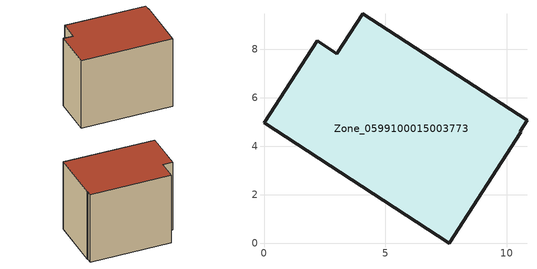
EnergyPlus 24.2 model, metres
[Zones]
Zone_0599100015003773
 floor ground (C_G): 2.19,8.34 3,7.81 4.07,9.46 10.82,5.06 10.54,4.62 10.58,4.57 7.62,0 0,4.96 z0.77
 wall outside (C_F): 3,7.81 2.19,8.34 0,4.96 7.62,0 10.58,4.57 10.54,4.62 10.82,5.06 4.07,9.46 3,7.81 z0.77:8.12
 roof outside (C_R): 10.82,5.06 4.07,9.46 3,7.81 2.19,8.34 0,4.96 7.62,0 10.58,4.57 10.54,4.62 z8.12
[BUILDING]
Pand.0599100015003773: North Axis=0; Terrain=City; Loads Convergence Tolerance Value=0.04; Temperature Convergence Tolerance Value=0.4; Solar Distribution=FullExterior; Maximum Number of Warmup Days=25; Minimum Number of Warmup Days=1
[Site:Location]
Rotterdam.The.Hague.AP_ZH_NLD Design_Conditions: Latitude=51.96; Longitude=4.45; Time Zone=1; Elevation=-4.5
[SITE:GROUNDTEMPERATURE:BUILDINGSURFACE]
18, 18, 18, 18, 18, 18, 18, 18, 18, 18, 18, 18
[MATERIAL] Thermal Absorptance=0.9; Solar Absorptance=0.7; Visible Absorptance=0.7
Name | Roughness | Thickness | Conductivity | Density | Specific Heat
G.TI.1965-1974 | MediumSmooth | 0.15 | 0.882353 | 540 | 1210
F.TI.1965-1974 | Rough | 0.3 | 0.697674 | 1920 | 840
R.TI.1965-1974 | MediumRough | 0.2 | 0.232558 | 1500 | 1000
[CONSTRUCTION]
C_G: G.TI.1965-1974
C_F: F.TI.1965-1974
C_R: R.TI.1965-1974
[ZONE]
Zone_0599100015003773: Type=1; Multiplier=1; Ceiling Height=Autocalculate; Volume=Autocalculate; Floor Area=autocalculate; Part of Total Floor Area=Yes
[ZONEINFILTRATION:DESIGNFLOWRATE]
Infil_Zone_0599100015003773: Zone or ZoneList or Space or SpaceList=Zone_0599100015003773; Schedule=AlwaysOn; Design Flow Rate Calculation Method=Flow/Area; Flow Rate per Floor Area=0.003; Constant Term Coefficient=1; Temperature Term Coefficient=0; Velocity Term Coefficient=0; Velocity Squared Term Coefficient=0
[HVACTEMPLATE:ZONE:IDEALLOADSAIRSYSTEM]
Zone_0599100015003773: Maximum Heating Supply Air Temperature=50; Minimum Cooling Supply Air Temperature=13; Maximum Heating Supply Air Humidity Ratio=0.0156; Minimum Cooling Supply Air Humidity Ratio=0.0077; Heating Limit=NoLimit; Cooling Limit=NoLimit; Dehumidification Control Type=ConstantSensibleHeatRatio; Cooling Sensible Heat Ratio=0.7; Dehumidification Setpoint=60; Humidification Control Type=None; Humidification Setpoint=30; Outdoor Air Method=None; Outdoor Air Flow Rate per Person=0.00944; Outdoor Air Flow Rate per Zone Floor Area=0; Outdoor Air Flow Rate per Zone=0; Demand Controlled Ventilation Type=None; Outdoor Air Economizer Type=NoEconomizer; Heat Recovery Type=None; Sensible Heat Recovery Effectiveness=0.7; Latent Heat Recovery Effectiveness=0.65
[ZONECONTROL:THERMOSTAT]
ThermostatControl_Zone_0599100015003773: Zone or ZoneList=Zone_0599100015003773; Control Type Schedule=DualSetpointControlType; Control 1=Thermostat_Zone_0599100015003773; Temperature Difference Between Cutout And Setpoint=0
[THERMOSTATSETPOINT:DUALSETPOINT]
Thermostat_Zone_0599100015003773: Heating Setpoint Temperature Schedule=HeatingSetpoint_Zone_0599100015003773; Cooling Setpoint Temperature Schedule=CoolingSetpoint_Zone_0599100015003773
[SCHEDULE:COMPACT]
HeatingSetpoint_Zone_0599100015003773: Through: 12/31, For: AllDays, Until: 24:00, 21
CoolingSetpoint_Zone_0599100015003773: Through: 12/31, For: AllDays, Until: 24:00, 24
DualSetpointControlType: Through: 12/31, For: AllDays, Until: 24:00, 4
AlwaysOn: Through: 12/31, For: AllDays, Until: 24:00, 1
